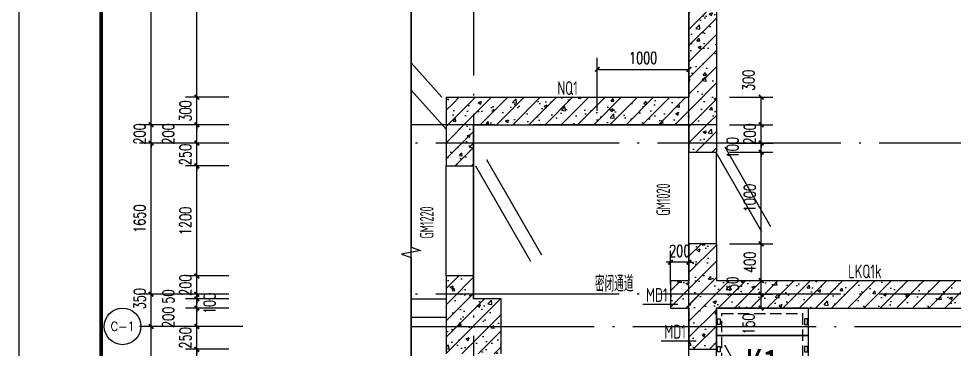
# Model space of a CAD drawing. Extents: x 37906 to 290206, y -18154 to 41246.
# Drawn here: x 79956 to 90167, y 1093 to 4700 of the extents above; entities that cross this region are included whole.
import ezdxf
from ezdxf.enums import TextEntityAlignment as Align

# ---------------------------------------------------------------- set-up
doc = ezdxf.new("R2010")
doc.units = 0
doc.header["$LTSCALE"] = 1000
doc.header["$MEASUREMENT"] = 0
doc.linetypes.add('__DASH', pattern=[0.35, 0.25, -0.1])
doc.linetypes.add('DOTE', pattern=[2.42, 2, -0.2, 0.02, -0.2])
for name, color, linetype in [('A-COLUMN', 2, 'Continuous'), ('A-WALL', 2, 'Continuous'), ('AXIS', 3, 'Continuous'), ('AXIS_TEXT', 7, 'Continuous'), ('DIM_SYMB', 3, 'Continuous'), ('DOTE', 1, 'DOTE'), ('ECA_TK', 7, 'Continuous'), ('PUB_DIM', 3, 'Continuous'), ('PUB_HATCH', 8, 'Continuous'), ('RF-JSK', 9, 'Continuous'), ('RF-M', 7, 'Continuous'), ('RF-MBH', 11, 'Continuous'), ('RF-QT', 30, 'Continuous'), ('tk', 7, 'Continuous')]:
    doc.layers.add(name, color=color, linetype=linetype)
doc.layers.add('RF-WZ', color=110, linetype='Continuous', lineweight=0)
doc.styles.add('8B2_02', font='tssdeng.shx', dxfattribs={"width": 0.6, "bigfont": 'TSSDCHN.shx'})
doc.styles.add('_TCH_AXIS', font='COMPLEX', dxfattribs={"bigfont": 'GBCBIG'})
doc.styles.add('_TCH_DIM_T3', font='SIMPLEX', dxfattribs={"width": 0.705882, "bigfont": 'GBCBIG'})
doc.styles.add('_TCH_WINDOW', font='tssdeng.shx', dxfattribs={"width": 0.8, "height": 3.5, "bigfont": 'tssdchn.shx'})
doc.styles.add('COMPLEX', font='COMPLEX.shx', dxfattribs={"width": 0.65})
doc.styles.get("Standard").update_dxf_attribs({"font": 'tssdeng2.shx', "width": 0.7, "bigfont": 'hztxt.shx'})
doc.styles.add('TYDG_01', font='', dxfattribs={"width": 0.8})
doc.styles.get('TYDG_01').set_extended_font_data('SimSun')
doc.dimstyles.new('_TCH_ARCH&&50', dxfattribs={"dimtxt": 127.5, "dimasz": 50, "dimexe": 125, "dimexo": 150, "dimgap": 61.25, "dimtad": 1, "dimdec": 0, "dimrnd": 5, "dimzin": 0, "dimdsep": 46, "dimtxsty": '_TCH_DIM_T3', "dimblk": 'ARCHTICK', "dimcen": 0.09, "dimclrt": 7, "dimazin": 2, "dimtfac": 1, "dimtdec": 0, "dimtix": 1, "dimtmove": 2, "dimatfit": 3, "dimfxl": 1, "dimtolj": 1, "dimtzin": 0, "dimarcsym": 0})
pattern_1 = [(45, (-1661870.66, -7904.78), (-88.388348, 88.388348), []), (50, (-1661870.66, -7904.78), (358.63009, -31.376067), [37.5, -412.5]), (355, (-1661870.66, -7904.8), (-69.37567, 376.09607), [30, -330]), (100.4514, (-1661840.78, -7907.4), (289.25469, 344.71977), [31.870095, -350.571056]), (46.1842, (-1661870.66, -7804.8), (533.62052, -82.75951), [56.25, -618.75]), (96.6356, (-1661826.2, -7811.7), (467.33135, 487.05894), [47.80514, -525.8565]), (351.1842, (-1661870.66, -7804.8), (467.33097, 487.0593), [45, -495]), (21, (-1661820.66, -7829.78), (298.453526, -201.309445), [37.5, -412.5]), (326, (-1661820.66, -7829.8), (121.657666, 362.57502), [30, -330]), (71.4514, (-1661795.8, -7846.56), (420.111314, 161.26525), [31.870095, -350.571056]), (37.5, (-1661870.66, -7904.78), (6.079928, 166.446927), [0, -326, 0, -335, 0, -331.25]), (7.5, (-1661870.66, -7904.78), (131.534769, 197.205856), [0, -191, 0, -318.5, 0, -126.25]), (327.5, (-1661982.16, -7904.78), (266.911218, -11.277436), [0, -125, 0, -390, 0, -517.5]), (317.5, (-1662032.16, -7904.78), (291.593085, 50.05249), [0, -162.5, 0, -259, 0, -367.5])]

# ---------------------------------------------------------------- blocks, each defined once
blk = doc.blocks.new('10B_A1E图框')
at = {"layer": 'ECA_TK'}
blk.add_lwpolyline([(0, 0), (841, 0), (841, 594), (0, 594)], close=True, dxfattribs=at)
at = {"layer": 'ECA_TK', "const_width": 0.8}
blk.add_lwpolyline([(831, 10), (831, 584), (18, 584), (18, 10)], close=True, dxfattribs=at)
blk = doc.blocks.new('RFJSK1')
at = {"layer": 'RF-JSK'}
for p, q in [((220418, 104411), (220418, 104351)), ((221398, 104411), (221398, 104351)), ((220418, 104111), (220418, 104051)), ((221398, 104111), (221398, 104051)), ((220418, 103811), (220418, 103751)), ((221398, 103811), (221398, 103751)), ((220418, 103511), (220418, 103451)), ((221398, 103511), (221398, 103451))]:
    blk.add_line(p, q, dxfattribs=at)
for points in [[(220408, 104531), (221408, 104531), (221408, 103331), (220408, 103331), (220408, 104531)], [(220408, 104411), (220408, 104531), (221408, 104531), (221408, 104411)], [(220408, 104411), (220448, 104411), (220448, 104351), (220408, 104351)], [(221408, 104411), (221368, 104411), (221368, 104351), (221408, 104351)], [(221408, 104351), (221408, 104231), (220408, 104231), (220408, 104351)], [(220408, 104111), (220408, 104231), (221408, 104231), (221408, 104111)], [(220408, 104111), (220448, 104111), (220448, 104051), (220408, 104051)], [(221408, 104051), (221408, 103931), (220408, 103931), (220408, 104051)], [(221408, 104111), (221368, 104111), (221368, 104051), (221408, 104051)], [(220408, 103811), (220408, 103931), (221408, 103931), (221408, 103811)], [(220408, 103811), (220448, 103811), (220448, 103751), (220408, 103751)], [(221408, 103751), (221408, 103631), (220408, 103631), (220408, 103751)], [(221408, 103811), (221368, 103811), (221368, 103751), (221408, 103751)], [(220408, 103511), (220408, 103631), (221408, 103631), (221408, 103511)], [(220408, 103511), (220448, 103511), (220448, 103451), (220408, 103451)], [(221408, 103451), (221408, 103331), (220408, 103331), (220408, 103451)], [(221408, 103511), (221368, 103511), (221368, 103451), (221408, 103451)]]:
    blk.add_lwpolyline(points, dxfattribs=at)
at = {"layer": 'RF-JSK', "linetype": '__DASH', "ltscale": 0.5}
blk.add_lwpolyline([(220468, 104471), (221348, 104471), (221348, 103391), (220468, 103391)], close=True, dxfattribs=at)
at = {"layer": 'RF-JSK', "color": 110, "style": 'TYDG_01', "width": 0.8}
blk.add_text('K1', height=339.9, dxfattribs=at).set_placement((220727, 103744))
blk = doc.blocks.new('_ArchTick')
at = {"color": 0, "linetype": 'ByBlock', "const_width": 0.4}
blk.add_lwpolyline([(-0.5, -0.5), (0.5, 0.5)], dxfattribs=at)
blk = doc.blocks.new('*D178')
at = {"layer": 'Defpoints', "color": 0}
for p in [(87271, 4147), (86271, 3543), (87271, 3543)]:
    blk.add_point(p, dxfattribs=at)
at = {"layer": 'PUB_DIM', "color": 0, "lineweight": -2}
for p, q in [((86271, 3693), (86271, 4272)), ((87271, 3693), (87271, 4272)), ((86271, 4147), (87271, 4147))]:
    blk.add_line(p, q, dxfattribs=at)
at = {"layer": 'PUB_DIM', "color": 0, "lineweight": -2, "xscale": 50, "yscale": 50, "zscale": 50, "rotation": 180}
blk.add_blockref('_ArchTick', (86271, 4147), dxfattribs=at)
at = {"layer": 'PUB_DIM', "color": 0, "lineweight": -2, "xscale": 50, "yscale": 50, "zscale": 50}
blk.add_blockref('_ArchTick', (87271, 4147), dxfattribs=at)
at = {"layer": 'PUB_DIM', "color": 7, "insert": (86771, 4272), "char_height": 127.5, "attachment_point": 5, "style": '_TCH_DIM_T3'}
blk.add_mtext('\\A1;1000', dxfattribs=at)
blk = doc.blocks.new('*D556')
at = {"layer": 'Defpoints', "color": 0}
for p in [(87564, 3843), (88060, 3843), (87564, 3543)]:
    blk.add_point(p, dxfattribs=at)
at = {"layer": 'PUB_DIM', "color": 0, "lineweight": -2}
for p, q in [((87714, 3843), (88185, 3843)), ((88060, 3543), (88060, 3843)), ((87714, 3543), (88185, 3543))]:
    blk.add_line(p, q, dxfattribs=at)
at = {"layer": 'PUB_DIM', "color": 0, "lineweight": -2, "xscale": 50, "yscale": 50, "zscale": 50}
for p, rotation in [((88060, 3843), 90), ((88060, 3543), 270)]:
    blk.add_blockref('_ArchTick', p, dxfattribs=dict(at, rotation=rotation))
at = {"layer": 'PUB_DIM', "color": 7, "insert": (87922, 4028), "char_height": 127.5, "attachment_point": 5, "rotation": 90, "style": '_TCH_DIM_T3'}
blk.add_mtext('\\A1;300', dxfattribs=at)
blk = doc.blocks.new('*D557')
at = {"layer": 'Defpoints', "color": 0}
for p in [(87564, 3543), (88060, 3543), (87564, 3343)]:
    blk.add_point(p, dxfattribs=at)
at = {"layer": 'PUB_DIM', "color": 0, "lineweight": -2}
for p, q in [((88060, 3543), (88060, 3593)), ((87714, 3543), (88185, 3543)), ((88060, 3343), (88060, 3543)), ((87714, 3343), (88185, 3343)), ((88060, 3343), (88060, 3293))]:
    blk.add_line(p, q, dxfattribs=at)
at = {"layer": 'PUB_DIM', "color": 0, "lineweight": -2, "xscale": 50, "yscale": 50, "zscale": 50}
for p, rotation in [((88060, 3543), 270), ((88060, 3343), 90)]:
    blk.add_blockref('_ArchTick', p, dxfattribs=dict(at, rotation=rotation))
at = {"layer": 'PUB_DIM', "color": 7, "insert": (87935, 3443), "char_height": 127.5, "attachment_point": 5, "rotation": 90, "style": '_TCH_DIM_T3'}
blk.add_mtext('\\A1;200', dxfattribs=at)
blk = doc.blocks.new('*D558')
at = {"layer": 'Defpoints', "color": 0}
for p in [(87564, 3343), (88060, 3343), (87564, 3243)]:
    blk.add_point(p, dxfattribs=at)
at = {"layer": 'PUB_DIM', "color": 0, "lineweight": -2}
for p, q in [((88060, 3343), (88060, 3393)), ((87714, 3343), (88185, 3343)), ((88060, 3243), (88060, 3343)), ((87714, 3243), (88185, 3243)), ((88060, 3243), (88060, 3193))]:
    blk.add_line(p, q, dxfattribs=at)
at = {"layer": 'PUB_DIM', "color": 0, "lineweight": -2, "xscale": 50, "yscale": 50, "zscale": 50}
for p, rotation in [((88060, 3343), 270), ((88060, 3243), 90)]:
    blk.add_blockref('_ArchTick', p, dxfattribs=dict(at, rotation=rotation))
at = {"layer": 'PUB_DIM', "color": 7, "insert": (87747, 3293), "char_height": 127.5, "attachment_point": 5, "rotation": 90, "style": '_TCH_DIM_T3'}
blk.add_mtext('\\A1;100', dxfattribs=at)
blk = doc.blocks.new('*D559')
at = {"layer": 'Defpoints', "color": 0}
for p in [(87564, 3243), (88060, 3243), (87564, 2243)]:
    blk.add_point(p, dxfattribs=at)
at = {"layer": 'PUB_DIM', "color": 0, "lineweight": -2}
for p, q in [((87714, 3243), (88185, 3243)), ((88060, 2243), (88060, 3243)), ((87714, 2243), (88185, 2243))]:
    blk.add_line(p, q, dxfattribs=at)
at = {"layer": 'PUB_DIM', "color": 0, "lineweight": -2, "xscale": 50, "yscale": 50, "zscale": 50}
for p, rotation in [((88060, 3243), 90), ((88060, 2243), 270)]:
    blk.add_blockref('_ArchTick', p, dxfattribs=dict(at, rotation=rotation))
at = {"layer": 'PUB_DIM', "color": 7, "insert": (87935, 2743), "char_height": 127.5, "attachment_point": 5, "rotation": 90, "style": '_TCH_DIM_T3'}
blk.add_mtext('\\A1;1000', dxfattribs=at)
blk = doc.blocks.new('*D560')
at = {"layer": 'Defpoints', "color": 0}
for p in [(87564, 2243), (88060, 2243), (87564, 1843)]:
    blk.add_point(p, dxfattribs=at)
at = {"layer": 'PUB_DIM', "color": 0, "lineweight": -2}
for p, q in [((87714, 2243), (88185, 2243)), ((88060, 1843), (88060, 2243)), ((87714, 1843), (88185, 1843))]:
    blk.add_line(p, q, dxfattribs=at)
at = {"layer": 'PUB_DIM', "color": 0, "lineweight": -2, "xscale": 50, "yscale": 50, "zscale": 50}
for p, rotation in [((88060, 2243), 90), ((88060, 1843), 270)]:
    blk.add_blockref('_ArchTick', p, dxfattribs=dict(at, rotation=rotation))
at = {"layer": 'PUB_DIM', "color": 7, "insert": (87935, 2043), "char_height": 127.5, "attachment_point": 5, "rotation": 90, "style": '_TCH_DIM_T3'}
blk.add_mtext('\\A1;400', dxfattribs=at)
blk = doc.blocks.new('*D561')
at = {"layer": 'Defpoints', "color": 0}
for p in [(87564, 1843), (88060, 1843), (87564, 1693)]:
    blk.add_point(p, dxfattribs=at)
at = {"layer": 'PUB_DIM', "color": 0, "lineweight": -2}
for p, q in [((87714, 1843), (88185, 1843)), ((88060, 1693), (88060, 1843)), ((87714, 1693), (88185, 1693))]:
    blk.add_line(p, q, dxfattribs=at)
at = {"layer": 'PUB_DIM', "color": 0, "lineweight": -2, "xscale": 50, "yscale": 50, "zscale": 50}
for p, rotation in [((88060, 1843), 90), ((88060, 1693), 270)]:
    blk.add_blockref('_ArchTick', p, dxfattribs=dict(at, rotation=rotation))
at = {"layer": 'PUB_DIM', "color": 7, "insert": (87747, 1768), "char_height": 127.5, "attachment_point": 5, "rotation": 90, "style": '_TCH_DIM_T3'}
blk.add_mtext('\\A1;150', dxfattribs=at)
blk = doc.blocks.new('*D562')
at = {"layer": 'Defpoints', "color": 0}
for p in [(87564, 1693), (88060, 1693), (87564, 1543)]:
    blk.add_point(p, dxfattribs=at)
at = {"layer": 'PUB_DIM', "color": 0, "lineweight": -2}
for p, q in [((87714, 1693), (88185, 1693)), ((88060, 1543), (88060, 1693)), ((87714, 1543), (88185, 1543))]:
    blk.add_line(p, q, dxfattribs=at)
at = {"layer": 'PUB_DIM', "color": 0, "lineweight": -2, "xscale": 50, "yscale": 50, "zscale": 50}
for p, rotation in [((88060, 1693), 90), ((88060, 1543), 270)]:
    blk.add_blockref('_ArchTick', p, dxfattribs=dict(at, rotation=rotation))
at = {"layer": 'PUB_DIM', "color": 7, "insert": (87922, 1368), "char_height": 127.5, "attachment_point": 5, "rotation": 90, "style": '_TCH_DIM_T3'}
blk.add_mtext('\\A1;150', dxfattribs=at)
blk = doc.blocks.new('*D615')
at = {"layer": 'Defpoints', "color": 0}
for p in [(81901, 1093), (82401, 1093), (82401, -107)]:
    blk.add_point(p, dxfattribs=at)
at = {"layer": 'PUB_DIM', "color": 0, "lineweight": -2}
for p, q in [((82251, 1093), (81776, 1093)), ((81901, -107), (81901, 1093)), ((82251, -107), (81776, -107))]:
    blk.add_line(p, q, dxfattribs=at)
at = {"layer": 'PUB_DIM', "color": 0, "lineweight": -2, "xscale": 50, "yscale": 50, "zscale": 50}
for p, rotation in [((81901, 1093), 90), ((81901, -107), 270)]:
    blk.add_blockref('_ArchTick', p, dxfattribs=dict(at, rotation=rotation))
at = {"layer": 'PUB_DIM', "color": 7, "insert": (81776, 493), "char_height": 127.5, "attachment_point": 5, "rotation": 90, "style": '_TCH_DIM_T3'}
blk.add_mtext('\\A1;1200', dxfattribs=at)
blk = doc.blocks.new('*D616')
at = {"layer": 'Defpoints', "color": 0}
for p in [(81901, 1343), (82401, 1343), (82401, 1093)]:
    blk.add_point(p, dxfattribs=at)
at = {"layer": 'PUB_DIM', "color": 0, "lineweight": -2}
for p, q in [((82251, 1343), (81776, 1343)), ((81901, 1343), (81901, 1393)), ((81901, 1093), (81901, 1343)), ((82251, 1093), (81776, 1093)), ((81901, 1093), (81901, 1043))]:
    blk.add_line(p, q, dxfattribs=at)
at = {"layer": 'PUB_DIM', "color": 0, "lineweight": -2, "xscale": 50, "yscale": 50, "zscale": 50}
for p, rotation in [((81901, 1343), 270), ((81901, 1093), 90)]:
    blk.add_blockref('_ArchTick', p, dxfattribs=dict(at, rotation=rotation))
at = {"layer": 'PUB_DIM', "color": 7, "insert": (81776, 1218), "char_height": 127.5, "attachment_point": 5, "rotation": 90, "style": '_TCH_DIM_T3'}
blk.add_mtext('\\A1;250', dxfattribs=at)
blk = doc.blocks.new('*D617')
at = {"layer": 'Defpoints', "color": 0}
for p in [(81901, 1543), (82401, 1543), (82401, 1343)]:
    blk.add_point(p, dxfattribs=at)
at = {"layer": 'PUB_DIM', "color": 0, "lineweight": -2}
for p, q in [((82251, 1543), (81776, 1543)), ((81901, 1343), (81901, 1543)), ((82251, 1343), (81776, 1343))]:
    blk.add_line(p, q, dxfattribs=at)
at = {"layer": 'PUB_DIM', "color": 0, "lineweight": -2, "xscale": 50, "yscale": 50, "zscale": 50}
for p, rotation in [((81901, 1543), 90), ((81901, 1343), 270)]:
    blk.add_blockref('_ArchTick', p, dxfattribs=dict(at, rotation=rotation))
at = {"layer": 'PUB_DIM', "color": 7, "insert": (81589, 1443), "char_height": 127.5, "attachment_point": 5, "rotation": 90, "style": '_TCH_DIM_T3'}
blk.add_mtext('\\A1;200', dxfattribs=at)
blk = doc.blocks.new('*D618')
at = {"layer": 'Defpoints', "color": 0}
for p in [(81901, 1643), (82401, 1643), (82401, 1543)]:
    blk.add_point(p, dxfattribs=at)
at = {"layer": 'PUB_DIM', "color": 0, "lineweight": -2}
for p, q in [((82251, 1643), (81776, 1643)), ((81901, 1643), (81901, 1693)), ((81901, 1543), (81901, 1643)), ((82251, 1543), (81776, 1543)), ((81901, 1543), (81901, 1493))]:
    blk.add_line(p, q, dxfattribs=at)
at = {"layer": 'PUB_DIM', "color": 0, "lineweight": -2, "xscale": 50, "yscale": 50, "zscale": 50}
for p, rotation in [((81901, 1643), 270), ((81901, 1543), 90)]:
    blk.add_blockref('_ArchTick', p, dxfattribs=dict(at, rotation=rotation))
at = {"layer": 'PUB_DIM', "color": 7, "insert": (82039, 1593), "char_height": 127.5, "attachment_point": 5, "rotation": 90, "style": '_TCH_DIM_T3'}
blk.add_mtext('\\A1;100', dxfattribs=at)
blk = doc.blocks.new('*D619')
at = {"layer": 'Defpoints', "color": 0}
for p in [(81901, 1693), (82401, 1693), (82401, 1643)]:
    blk.add_point(p, dxfattribs=at)
at = {"layer": 'PUB_DIM', "color": 0, "lineweight": -2}
for p, q in [((81901, 1693), (81901, 1743)), ((82251, 1693), (81776, 1693)), ((82251, 1643), (81776, 1643)), ((81901, 1643), (81901, 1693)), ((81901, 1643), (81901, 1593))]:
    blk.add_line(p, q, dxfattribs=at)
at = {"layer": 'PUB_DIM', "color": 0, "lineweight": -2, "xscale": 50, "yscale": 50, "zscale": 50}
for p, rotation in [((81901, 1693), 270), ((81901, 1643), 90)]:
    blk.add_blockref('_ArchTick', p, dxfattribs=dict(at, rotation=rotation))
at = {"layer": 'PUB_DIM', "color": 7, "insert": (81589, 1668), "char_height": 127.5, "attachment_point": 5, "rotation": 90, "style": '_TCH_DIM_T3'}
blk.add_mtext('\\A1;50', dxfattribs=at)
blk = doc.blocks.new('*D620')
at = {"layer": 'Defpoints', "color": 0}
for p in [(81901, 1893), (82401, 1893), (82401, 1693)]:
    blk.add_point(p, dxfattribs=at)
at = {"layer": 'PUB_DIM', "color": 0, "lineweight": -2}
for p, q in [((81901, 1893), (81901, 1943)), ((82251, 1893), (81776, 1893)), ((81901, 1693), (81901, 1893)), ((82251, 1693), (81776, 1693)), ((81901, 1693), (81901, 1643))]:
    blk.add_line(p, q, dxfattribs=at)
at = {"layer": 'PUB_DIM', "color": 0, "lineweight": -2, "xscale": 50, "yscale": 50, "zscale": 50}
for p, rotation in [((81901, 1893), 270), ((81901, 1693), 90)]:
    blk.add_blockref('_ArchTick', p, dxfattribs=dict(at, rotation=rotation))
at = {"layer": 'PUB_DIM', "color": 7, "insert": (81776, 1793), "char_height": 127.5, "attachment_point": 5, "rotation": 90, "style": '_TCH_DIM_T3'}
blk.add_mtext('\\A1;200', dxfattribs=at)
blk = doc.blocks.new('*D621')
at = {"layer": 'Defpoints', "color": 0}
for p in [(81901, 3093), (82401, 3093), (82401, 1893)]:
    blk.add_point(p, dxfattribs=at)
at = {"layer": 'PUB_DIM', "color": 0, "lineweight": -2}
for p, q in [((82251, 3093), (81776, 3093)), ((81901, 1893), (81901, 3093)), ((82251, 1893), (81776, 1893))]:
    blk.add_line(p, q, dxfattribs=at)
at = {"layer": 'PUB_DIM', "color": 0, "lineweight": -2, "xscale": 50, "yscale": 50, "zscale": 50}
for p, rotation in [((81901, 3093), 90), ((81901, 1893), 270)]:
    blk.add_blockref('_ArchTick', p, dxfattribs=dict(at, rotation=rotation))
at = {"layer": 'PUB_DIM', "color": 7, "insert": (81776, 2493), "char_height": 127.5, "attachment_point": 5, "rotation": 90, "style": '_TCH_DIM_T3'}
blk.add_mtext('\\A1;1200', dxfattribs=at)
blk = doc.blocks.new('*D622')
at = {"layer": 'Defpoints', "color": 0}
for p in [(81901, 3343), (82401, 3343), (82401, 3093)]:
    blk.add_point(p, dxfattribs=at)
at = {"layer": 'PUB_DIM', "color": 0, "lineweight": -2}
for p, q in [((81901, 3343), (81901, 3393)), ((82251, 3343), (81776, 3343)), ((81901, 3093), (81901, 3343)), ((82251, 3093), (81776, 3093)), ((81901, 3093), (81901, 3043))]:
    blk.add_line(p, q, dxfattribs=at)
at = {"layer": 'PUB_DIM', "color": 0, "lineweight": -2, "xscale": 50, "yscale": 50, "zscale": 50}
for p, rotation in [((81901, 3343), 270), ((81901, 3093), 90)]:
    blk.add_blockref('_ArchTick', p, dxfattribs=dict(at, rotation=rotation))
at = {"layer": 'PUB_DIM', "color": 7, "insert": (81776, 3218), "char_height": 127.5, "attachment_point": 5, "rotation": 90, "style": '_TCH_DIM_T3'}
blk.add_mtext('\\A1;250', dxfattribs=at)
blk = doc.blocks.new('*D623')
at = {"layer": 'Defpoints', "color": 0}
for p in [(81901, 3543), (82401, 3543), (82401, 3343)]:
    blk.add_point(p, dxfattribs=at)
at = {"layer": 'PUB_DIM', "color": 0, "lineweight": -2}
for p, q in [((82251, 3543), (81776, 3543)), ((81901, 3343), (81901, 3543)), ((82251, 3343), (81776, 3343))]:
    blk.add_line(p, q, dxfattribs=at)
at = {"layer": 'PUB_DIM', "color": 0, "lineweight": -2, "xscale": 50, "yscale": 50, "zscale": 50}
for p, rotation in [((81901, 3543), 90), ((81901, 3343), 270)]:
    blk.add_blockref('_ArchTick', p, dxfattribs=dict(at, rotation=rotation))
at = {"layer": 'PUB_DIM', "color": 7, "insert": (81589, 3443), "char_height": 127.5, "attachment_point": 5, "rotation": 90, "style": '_TCH_DIM_T3'}
blk.add_mtext('\\A1;200', dxfattribs=at)
blk = doc.blocks.new('*D624')
at = {"layer": 'Defpoints', "color": 0}
for p in [(81901, 3843), (82401, 3843), (82401, 3543)]:
    blk.add_point(p, dxfattribs=at)
at = {"layer": 'PUB_DIM', "color": 0, "lineweight": -2}
for p, q in [((81901, 3843), (81901, 3893)), ((82251, 3843), (81776, 3843)), ((81901, 3543), (81901, 3843)), ((82251, 3543), (81776, 3543)), ((81901, 3543), (81901, 3493))]:
    blk.add_line(p, q, dxfattribs=at)
at = {"layer": 'PUB_DIM', "color": 0, "lineweight": -2, "xscale": 50, "yscale": 50, "zscale": 50}
for p, rotation in [((81901, 3843), 270), ((81901, 3543), 90)]:
    blk.add_blockref('_ArchTick', p, dxfattribs=dict(at, rotation=rotation))
at = {"layer": 'PUB_DIM', "color": 7, "insert": (81776, 3693), "char_height": 127.5, "attachment_point": 5, "rotation": 90, "style": '_TCH_DIM_T3'}
blk.add_mtext('\\A1;300', dxfattribs=at)
blk = doc.blocks.new('*D625')
at = {"layer": 'Defpoints', "color": 0}
for p in [(81901, 7378), (82401, 7378), (82401, 3843)]:
    blk.add_point(p, dxfattribs=at)
at = {"layer": 'PUB_DIM', "color": 0, "lineweight": -2}
for p, q in [((82251, 7378), (81776, 7378)), ((81901, 3843), (81901, 7378)), ((82251, 3843), (81776, 3843))]:
    blk.add_line(p, q, dxfattribs=at)
at = {"layer": 'PUB_DIM', "color": 0, "lineweight": -2, "xscale": 50, "yscale": 50, "zscale": 50}
for p, rotation in [((81901, 7378), 90), ((81901, 3843), 270)]:
    blk.add_blockref('_ArchTick', p, dxfattribs=dict(at, rotation=rotation))
at = {"layer": 'PUB_DIM', "color": 7, "insert": (81776, 5611), "char_height": 127.5, "attachment_point": 5, "rotation": 90, "style": '_TCH_DIM_T3'}
blk.add_mtext('\\A1;3535', dxfattribs=at)
blk = doc.blocks.new('*D644')
at = {"layer": 'Defpoints', "color": 0}
for p in [(81401, 1343), (82401, 1343), (82401, -557)]:
    blk.add_point(p, dxfattribs=at)
at = {"layer": 'PUB_DIM', "color": 0, "lineweight": -2}
for p, q in [((82251, 1343), (81276, 1343)), ((81401, -557), (81401, 1343)), ((82251, -557), (81276, -557))]:
    blk.add_line(p, q, dxfattribs=at)
at = {"layer": 'PUB_DIM', "color": 0, "lineweight": -2, "xscale": 50, "yscale": 50, "zscale": 50}
for p, rotation in [((81401, 1343), 90), ((81401, -557), 270)]:
    blk.add_blockref('_ArchTick', p, dxfattribs=dict(at, rotation=rotation))
at = {"layer": 'PUB_DIM', "color": 7, "insert": (81276, 393), "char_height": 127.5, "attachment_point": 5, "rotation": 90, "style": '_TCH_DIM_T3'}
blk.add_mtext('\\A1;1900', dxfattribs=at)
blk = doc.blocks.new('*D645')
at = {"layer": 'Defpoints', "color": 0}
for p in [(81401, 1693), (82401, 1693), (82401, 1343)]:
    blk.add_point(p, dxfattribs=at)
at = {"layer": 'PUB_DIM', "color": 0, "lineweight": -2}
for p, q in [((82251, 1693), (81276, 1693)), ((81401, 1343), (81401, 1693)), ((82251, 1343), (81276, 1343))]:
    blk.add_line(p, q, dxfattribs=at)
at = {"layer": 'PUB_DIM', "color": 0, "lineweight": -2, "xscale": 50, "yscale": 50, "zscale": 50}
for p, rotation in [((81401, 1693), 90), ((81401, 1343), 270)]:
    blk.add_blockref('_ArchTick', p, dxfattribs=dict(at, rotation=rotation))
at = {"layer": 'PUB_DIM', "color": 7, "insert": (81276, 1645), "char_height": 127.5, "attachment_point": 5, "rotation": 90, "style": '_TCH_DIM_T3'}
blk.add_mtext('\\A1;350', dxfattribs=at)
blk = doc.blocks.new('*D646')
at = {"layer": 'Defpoints', "color": 0}
for p in [(81401, 3343), (82401, 3343), (82401, 1693)]:
    blk.add_point(p, dxfattribs=at)
at = {"layer": 'PUB_DIM', "color": 0, "lineweight": -2}
for p, q in [((82251, 3343), (81276, 3343)), ((81401, 1693), (81401, 3343)), ((82251, 1693), (81276, 1693))]:
    blk.add_line(p, q, dxfattribs=at)
at = {"layer": 'PUB_DIM', "color": 0, "lineweight": -2, "xscale": 50, "yscale": 50, "zscale": 50}
for p, rotation in [((81401, 3343), 90), ((81401, 1693), 270)]:
    blk.add_blockref('_ArchTick', p, dxfattribs=dict(at, rotation=rotation))
at = {"layer": 'PUB_DIM', "color": 7, "insert": (81276, 2518), "char_height": 127.5, "attachment_point": 5, "rotation": 90, "style": '_TCH_DIM_T3'}
blk.add_mtext('\\A1;1650', dxfattribs=at)
blk = doc.blocks.new('*D647')
at = {"layer": 'Defpoints', "color": 0}
for p in [(81401, 3543), (82401, 3543), (82401, 3343)]:
    blk.add_point(p, dxfattribs=at)
at = {"layer": 'PUB_DIM', "color": 0, "lineweight": -2}
for p, q in [((81401, 3543), (81401, 3593)), ((82251, 3543), (81276, 3543)), ((81401, 3343), (81401, 3543)), ((82251, 3343), (81276, 3343)), ((81401, 3343), (81401, 3293))]:
    blk.add_line(p, q, dxfattribs=at)
at = {"layer": 'PUB_DIM', "color": 0, "lineweight": -2, "xscale": 50, "yscale": 50, "zscale": 50}
for p, rotation in [((81401, 3543), 270), ((81401, 3343), 90)]:
    blk.add_blockref('_ArchTick', p, dxfattribs=dict(at, rotation=rotation))
at = {"layer": 'PUB_DIM', "color": 7, "insert": (81276, 3443), "char_height": 127.5, "attachment_point": 5, "rotation": 90, "style": '_TCH_DIM_T3'}
blk.add_mtext('\\A1;200', dxfattribs=at)
blk = doc.blocks.new('*D648')
at = {"layer": 'Defpoints', "color": 0}
for p in [(81401, 7528), (82401, 7528), (82401, 3543)]:
    blk.add_point(p, dxfattribs=at)
at = {"layer": 'PUB_DIM', "color": 0, "lineweight": -2}
for p, q in [((82251, 7528), (81276, 7528)), ((81401, 3543), (81401, 7528)), ((82251, 3543), (81276, 3543))]:
    blk.add_line(p, q, dxfattribs=at)
at = {"layer": 'PUB_DIM', "color": 0, "lineweight": -2, "xscale": 50, "yscale": 50, "zscale": 50}
for p, rotation in [((81401, 7528), 90), ((81401, 3543), 270)]:
    blk.add_blockref('_ArchTick', p, dxfattribs=dict(at, rotation=rotation))
at = {"layer": 'PUB_DIM', "color": 7, "insert": (81276, 5536), "char_height": 127.5, "attachment_point": 5, "rotation": 90, "style": '_TCH_DIM_T3'}
blk.add_mtext('\\A1;3985', dxfattribs=at)
blk = doc.blocks.new('_AXISO')
blk.add_circle((0, 0), 0.5)
at = {"layer": 'AXIS_TEXT', "style": 'COMPLEX', "width": 1.041667}
blk.add_attdef('A', text='', height=0.56, dxfattribs=at).set_placement((-0.25, -0.28), (0.25, -0.28), align=Align.FIT)
blk = doc.blocks.new('*D1092')
at = {"layer": 'Defpoints', "color": 0}
for p in [(87071, 2042), (87071, 1650), (87271, 1650)]:
    blk.add_point(p, dxfattribs=at)
at = {"layer": 'PUB_DIM', "color": 0, "lineweight": -2}
for p, q in [((87071, 1800), (87071, 2167)), ((87271, 1800), (87271, 2167)), ((87071, 2042), (87021, 2042)), ((87271, 2042), (87071, 2042)), ((87271, 2042), (87321, 2042))]:
    blk.add_line(p, q, dxfattribs=at)
at = {"layer": 'PUB_DIM', "color": 0, "lineweight": -2, "xscale": 50, "yscale": 50, "zscale": 50}
for p, rotation in [((87071, 2042), 3.338310193664107e-11), ((87271, 2042), 180.0000000000334)]:
    blk.add_blockref('_ArchTick', p, dxfattribs=dict(at, rotation=rotation))
at = {"layer": 'PUB_DIM', "color": 7, "insert": (87171, 2167), "char_height": 127.5, "attachment_point": 5, "style": '_TCH_DIM_T3'}
blk.add_mtext('\\A1;200', dxfattribs=at)

msp = doc.modelspace()

# ---------------------------------------------------------------- hatches: boundary and pattern name
at = {"layer": 'PUB_HATCH'}
h = msp.add_hatch(dxfattribs=at)
h.set_pattern_fill('钢筋混凝土', color=256, scale=50, style=0)
h.set_pattern_definition(pattern_1)
h.paths.add_polyline_path([(87370.8, 3643.3), (87570.8, 3543.3), (87570.8, 7343.3), (87270.8, 7343.3), (87270.8, 3843.3)])
h = msp.add_hatch(dxfattribs=at)
h.set_pattern_fill('钢筋混凝土', color=256, scale=50, style=0)
h.set_pattern_definition(pattern_1)
h.paths.add_polyline_path([(84620.8, 3843.3), (84920.8, 3543.3), (87270.8, 3543.3), (87370.8, 3643.3), (87270.8, 3843.3)])
h = msp.add_hatch(dxfattribs=at)
h.set_pattern_fill('钢筋混凝土', color=256, scale=50, style=0)
h.set_pattern_definition(pattern_1)
h.paths.add_polyline_path([(84620.8, 3843.3), (84620.8, 3093.3), (84920.8, 3093.3), (84920.8, 3543.3)])
h = msp.add_hatch(dxfattribs=at)
h.set_pattern_fill('钢筋混凝土', color=256, scale=50, style=0)
h.set_pattern_definition(pattern_1)
h.paths.add_polyline_path([(87270.8, 3543.3), (87270.8, 3243.3), (87570.8, 3243.3), (87570.8, 3543.3), (87370.8, 3643.3)])
h = msp.add_hatch(dxfattribs=at)
h.set_pattern_fill('钢筋混凝土', color=256, scale=50, style=0)
h.set_pattern_definition(pattern_1)
h.paths.add_polyline_path([(87570.8, 1843.3), (87570.8, 2243.3), (87270.8, 2243.3), (87270.8, 1843.3), (87070.8, 1843.3), (87070.8, 1543.3), (87270.8, 1543.3), (87470.8, 1693.3)])
h = msp.add_hatch(dxfattribs=at)
h.set_pattern_fill('钢筋混凝土', color=256, scale=50, style=0)
h.set_pattern_definition(pattern_1)
h.paths.add_polyline_path([(84620.8, 1643.3), (84920.8, 1643.3), (84920.8, 1893.3), (84620.8, 1893.3)])
h = msp.add_hatch(dxfattribs=at)
h.set_pattern_fill('钢筋混凝土', color=256, scale=50, style=0)
h.set_pattern_definition(pattern_1)
h.paths.add_polyline_path([(87470.8, 1693.3), (87570.8, 1543.3), (90670.8, 1543.3), (90820.8, 1693.3), (90670.8, 1843.3), (87570.8, 1843.3)])
h = msp.add_hatch(dxfattribs=at)
h.set_pattern_fill('钢筋混凝土', color=256, scale=50, style=0)
h.set_pattern_definition(pattern_1)
h.paths.add_polyline_path([(84620.8, 1043.3), (85220.8, 1043.3), (85220.8, 1643.3), (84620.8, 1643.3)])
h = msp.add_hatch(dxfattribs=at)
h.set_pattern_fill('钢筋混凝土', color=256, scale=50, style=0)
h.set_pattern_definition(pattern_1)
h.paths.add_polyline_path([(87270.8, 1693.3), (87270.8, 1093.3), (87570.8, 1093.3), (87570.8, 1543.3), (87470.8, 1693.3)])

# ---------------------------------------------------------------- linework, layer by layer
for p, q in [((86768.2, 1585.8), (87151.4, 1585.8)), ((86968.2, 1185.6), (87351.4, 1185.6))]:
    msp.add_line(p, q)
msp.add_lwpolyline([(82333.5, 100.4), (84238, 100.4), (84238, 8501.3), (93767.7, 8501.3), (93767.7, -4198.6), (82333.5, -4198.6), (82333.5, 100.4)])
at = {"layer": 'A-COLUMN'}
for p, q in [((84620.8, 1643.3), (84620.8, 1043.3)), ((85220.8, 1643.3), (84920.8, 1643.3)), ((85220.8, 1043.3), (85220.8, 1643.3))]:
    msp.add_line(p, q, dxfattribs=at)
at = {"layer": 'A-WALL'}
for p, q in [((84238, 4218.4), (84575.7, 3843.3)), ((84238, 3919.5), (84620.8, 3494.3)), ((84238, 1643.3), (84620.8, 1643.3)), ((84238, 1443.3), (84620.8, 1443.3))]:
    msp.add_line(p, q, dxfattribs=at)
at = {"layer": 'AXIS'}
msp.add_line((82401.5, 1343.3), (81290, 1343.3), dxfattribs=at)
at = {"layer": 'DIM_SYMB'}
msp.add_lwpolyline([(84238, 8801.3), (84238, 2207.6), (84343, 2169.4), (84133, 2132.4), (84238, 2095.1), (84238, 100.4), (83434.4, 100.4), (83399.4, -9.6), (83339.4, 210.4), (83304.4, 100.4), (82122.1, 100.4)], dxfattribs=at)
at = {"layer": 'DOTE'}
for p, q in [((84920.8, 8501.3), (84920.8, -4198.6)), ((87270.8, -4198.6), (87270.8, 8501.3)), ((87570.8, 3543.3), (84238, 3543.3)), ((93767.7, 3343.3), (84238, 3343.3)), ((93767.7, 1693.3), (84238, 1693.3)), ((84238, 1343.3), (93767.7, 1343.3))]:
    msp.add_line(p, q, dxfattribs=at)
at = {"layer": 'RF-M'}
for p, q in [((87662.7, 3300.5), (88162.7, 2434.4)), ((87270.8, 2243.3), (87270.8, 3243.3)), ((87563.7, 3243.3), (88063.7, 2377.3)), ((87570.8, 2243.3), (87570.8, 3243.3)), ((84620.8, 1893.3), (84620.8, 3093.3)), ((84920.8, 1893.3), (84920.8, 3093.3)), ((84942.3, 3093.3), (85542.3, 2054.1)), ((85061, 3161.9), (85661, 2122.7)), ((87657.4, 1143.3), (88257.4, 104.1))]:
    msp.add_line(p, q, dxfattribs=at)
at = {"layer": 'RF-QT'}
for p, q in [((87270.8, 7678.1), (87270.8, 3843.3)), ((87570.8, 7378.1), (87570.8, 3243.3)), ((84620.8, 3843.3), (87270.8, 3843.3)), ((84620.8, 3843.3), (84620.8, 3093.3)), ((84920.8, 3543.3), (87270.8, 3543.3)), ((84920.8, 3093.3), (84920.8, 3543.3)), ((87270.8, 3543.3), (87270.8, 3243.3)), ((87270.8, 3243.3), (87570.8, 3243.3)), ((84620.8, 3093.3), (84920.8, 3093.3)), ((87570.8, 2243.3), (87270.8, 2243.3)), ((87270.8, 2243.3), (87270.8, 1843.3)), ((87570.8, 2243.3), (87570.8, 1843.3)), ((84920.8, 1893.3), (84620.8, 1893.3)), ((84620.8, 1893.3), (84620.8, 1643.3)), ((84920.8, 1643.3), (84920.8, 1893.3)), ((87070.8, 1843.3), (87270.8, 1843.3)), ((87070.8, 1843.3), (87070.8, 1543.3)), ((87570.8, 1843.3), (90670.8, 1843.3)), ((87070.8, 1543.3), (87270.8, 1543.3)), ((87270.8, 1543.3), (87270.8, 1093.3)), ((87570.8, 1543.3), (87570.8, 1093.3)), ((87570.8, 1543.3), (90670.8, 1543.3)), ((87270.8, 1093.3), (87570.8, 1093.3))]:
    msp.add_line(p, q, dxfattribs=at)

# ---------------------------------------------------------------- block references
at = {"layer": 'AXIS'}
ref = msp.add_blockref('_AXISO', (81090, 1343.3), dxfattribs=dict(at, xscale=400, yscale=400, zscale=400))
ref.add_attrib('A', 'C-1', dxfattribs={"layer": 'AXIS_TEXT', "height": 98.31, "style": '_TCH_AXIS'}).set_placement((80958.9, 1294.2), (81221, 1294.2), align=Align.FIT)
at = {"layer": 'RF-JSK', "linetype": 'ByBlock'}
msp.add_blockref('RFJSK1', (-132837.3, -102987.3), dxfattribs=at)
at = {"layer": 'tk', "xscale": 50, "yscale": 50, "zscale": 50}
msp.add_blockref('10B_A1E图框', (79956.2, -18153.7), dxfattribs=at)

# ---------------------------------------------------------------- texts
at = {"width": 0.7}
msp.add_text('NQ1', height=150, rotation=360, dxfattribs=at).set_placement((85834.2, 3867.9))
for s, p in [('LKQ1k', (89009, 1867.9)), ('MD1', (86802.7, 1610.4)), ('MD1', (87002.7, 1210.2))]:
    msp.add_text(s, height=150, dxfattribs=at).set_placement(p)
at = {"layer": 'RF-MBH', "style": '_TCH_WINDOW', "width": 0.564706}
for s, p in [('GM1020', (87065.3, 2551.1)), ('GM1220', (84483.6, 2301.1))]:
    msp.add_text(s, height=148.75, rotation=90, dxfattribs=at).set_placement(p)
at = {"layer": 'RF-WZ', "style": '8B2_02', "width": 0.6}
msp.add_text('密闭通道', height=175, dxfattribs=at).set_placement((86245.8, 1721.1))

# ---------------------------------------------------------------- dimensions: what is measured, and where the dimension line sits
at = {"layer": 'PUB_DIM'}
for p1, p2, distance, picture, middle in [((82401.5, 3543.3), (82401.5, 7528.1), 1000, '*D648', (81276.5, 5535.7)), ((82401.5, 3843.3), (82401.5, 7378.1), 500, '*D625', (81776.5, 5610.7)), ((86270.8, 3543.3), (87270.8, 3543.3), 603.6, '*D178', (86770.8, 4271.9)), ((82401.5, 3543.3), (82401.5, 3843.3), 500, '*D624', (81776.5, 3693.3)), ((82401.5, 3343.3), (82401.5, 3543.3), 1000, '*D647', (81276.5, 3443.3)), ((87563.7, 3343.3), (87563.7, 3543.3), -495.9, '*D557', (87934.6, 3443.3)), ((82401.5, 1693.3), (82401.5, 3343.3), 1000, '*D646', (81276.5, 2518.3)), ((82401.5, 3093.3), (82401.5, 3343.3), 500, '*D622', (81776.5, 3218.3)), ((87563.7, 2243.3), (87563.7, 3243.3), -495.9, '*D559', (87934.6, 2743.3)), ((82401.5, 1893.3), (82401.5, 3093.3), 500, '*D621', (81776.5, 2493.3)), ((87270.8, 1649.6), (87070.8, 1649.6), -392.9, '*D1092', (87170.8, 2167.5)), ((87563.7, 1843.3), (87563.7, 2243.3), -495.9, '*D560', (87934.6, 2043.3)), ((82401.5, 1693.3), (82401.5, 1893.3), 500, '*D620', (81776.5, 1793.3)), ((82401.5, -556.7), (82401.5, 1343.3), 1000, '*D644', (81276.5, 393.3)), ((82401.5, 1093.3), (82401.5, 1343.3), 500, '*D616', (81776.5, 1218.3)), ((82401.5, -106.7), (82401.5, 1093.3), 500, '*D615', (81776.5, 493.3))]:
    dim = msp.add_aligned_dim(p1=p1, p2=p2, distance=distance, dimstyle='_TCH_ARCH&&50', dxfattribs=at)
    dim.commit()
    dim.dimension.update_dxf_attribs({"geometry": picture, "text_midpoint": middle})
for base, p1, p2, picture, middle in [((88059.6, 3843.3), (87563.7, 3543.3), (87563.7, 3843.3), '*D556', (87922.1, 4028.3)), ((81901.5, 3543.3), (82401.5, 3343.3), (82401.5, 3543.3), '*D623', (81589, 3443.3)), ((88059.6, 3343.3), (87563.7, 3243.3), (87563.7, 3343.3), '*D558', (87747.1, 3293.3)), ((88059.6, 1843.3), (87563.7, 1693.3), (87563.7, 1843.3), '*D561', (87747.1, 1768.3)), ((81401.5, 1693.3), (82401.5, 1343.3), (82401.5, 1693.3), '*D645', (81276.5, 1645.3)), ((81901.5, 1693.3), (82401.5, 1643.3), (82401.5, 1693.3), '*D619', (81589, 1668.3)), ((81901.5, 1643.3), (82401.5, 1543.3), (82401.5, 1643.3), '*D618', (82039, 1593.3)), ((88059.6, 1693.3), (87563.7, 1543.3), (87563.7, 1693.3), '*D562', (87922.1, 1368.3)), ((81901.5, 1543.3), (82401.5, 1343.3), (82401.5, 1543.3), '*D617', (81589, 1443.3))]:
    dim = msp.add_linear_dim(base=base, p1=p1, p2=p2, angle=90, dimstyle='_TCH_ARCH&&50', dxfattribs=at)
    dim.commit()
    dim.dimension.update_dxf_attribs({"geometry": picture, "text_midpoint": middle, "dimtype": 161})

doc.saveas('drawing.dxf')
